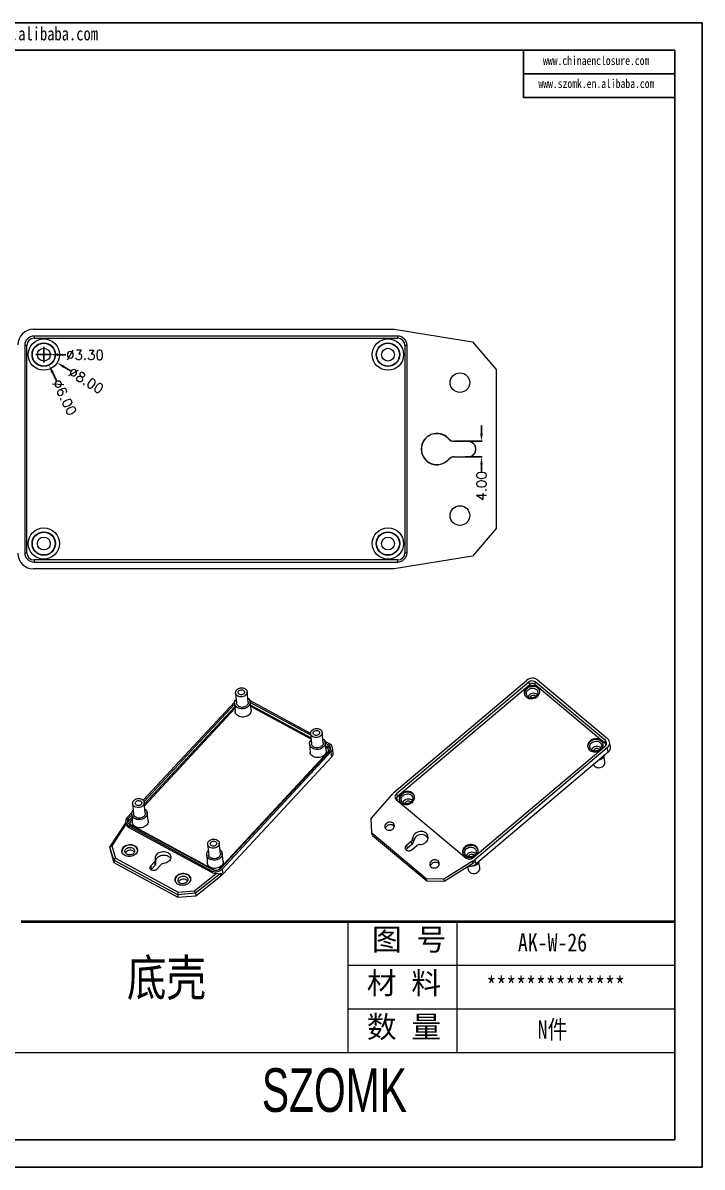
# Model space of a CAD drawing. Header units: inches. Extents: x 1612 to 2507, y 573 to 866.
# Drawn here: x 2333.7 to 2507.4, y 573 to 865.5 of the extents above; entities that cross this region are included whole.
import ezdxf

# ---------------------------------------------------------------- set-up
doc = ezdxf.new("R2010")
doc.units = ezdxf.units.IN
doc.layers.add('文字', color=81, linetype='Continuous')
doc.layers.add('粗实线', color=7, linetype='Continuous', lineweight=30)
doc.layers.add('细实线', color=3, linetype='Continuous', lineweight=9)
doc.styles.get("Standard").update_dxf_attribs({"font": 'txt', "bigfont": 'gbcbig.shx'})
doc.styles.add('宋体', font='', dxfattribs={"width": 0.8, "height": 3.5})
doc.styles.add('长仿宋', font='', dxfattribs={"width": 0.7, "height": 4})
doc.styles.get('宋体').set_extended_font_data('SimSun')
doc.styles.get('长仿宋').set_extended_font_data('SimSun')
doc.dimstyles.new('2.5', dxfattribs={"dimtxt": 2.5, "dimasz": 2, "dimexe": 0.18, "dimexo": 0.0625, "dimgap": 0.09, "dimtad": 0, "dimzin": 0, "dimdsep": 46, "dimtxsty": 'Standard', "dimcen": 2, "dimclrd": 3, "dimclre": 3, "dimadec": 0, "dimazin": 0, "dimtfac": 1, "dimtofl": 0, "dimtmove": 0, "dimatfit": 3, "dimfxl": 0, "dimtolj": 1, "dimtzin": 0, "dimarcsym": 0})

# ---------------------------------------------------------------- blocks, each defined once
blk = doc.blocks.new('*D167')
at = {"color": 3, "lineweight": -2, "transparency": 16777216}
for p, q in [((2339.06, 778.69), (2339.06, 782.69)), ((2337.06, 780.69), (2341.06, 780.69)), ((2345.9, 776.54), (2344.19, 777.58))]:
    blk.add_line(p, q, dxfattribs=at)
at = {"color": 3, "transparency": 16777216}
blk.add_solid([(2344.36, 777.86), (2344.01, 777.29), (2342.48, 778.62)], dxfattribs=at)
at = {"layer": 'Defpoints', "color": 0, "transparency": 16777216}
for p in [(2335.64, 782.77), (2342.48, 778.62)]:
    blk.add_point(p, dxfattribs=at)
at = {"color": 0, "transparency": 16777216, "insert": (2349.89, 774.11), "char_height": 2.5, "attachment_point": 5, "rotation": 328.7103}
blk.add_mtext('\\A1;∅8.00', dxfattribs=at)
blk = doc.blocks.new('*D168')
at = {"color": 3, "lineweight": -2, "transparency": 16777216}
for p, q in [((2339.06, 778.69), (2339.06, 782.69)), ((2337.06, 780.69), (2341.06, 780.69)), ((2344.71, 780.66), (2342.71, 780.67))]:
    blk.add_line(p, q, dxfattribs=at)
at = {"color": 3, "transparency": 16777216}
blk.add_solid([(2342.71, 781.01), (2342.71, 780.34), (2340.71, 780.69)], dxfattribs=at)
at = {"layer": 'Defpoints', "color": 0, "transparency": 16777216}
for p in [(2337.41, 780.7), (2340.71, 780.69)]:
    blk.add_point(p, dxfattribs=at)
at = {"color": 0, "transparency": 16777216, "insert": (2349.59, 780.63), "char_height": 2.5, "attachment_point": 5, "rotation": 359.6756}
blk.add_mtext('\\A1;∅3.30', dxfattribs=at)
blk = doc.blocks.new('*D169')
at = {"color": 3, "lineweight": -2, "transparency": 16777216}
for p, q in [((2339.06, 778.69), (2339.06, 782.69)), ((2337.06, 780.69), (2341.06, 780.69)), ((2342.34, 773.97), (2341.25, 776.2))]:
    blk.add_line(p, q, dxfattribs=at)
at = {"color": 3, "transparency": 16777216}
blk.add_solid([(2341.55, 776.35), (2340.95, 776.05), (2340.38, 778)], dxfattribs=at)
at = {"layer": 'Defpoints', "color": 0, "transparency": 16777216}
for p in [(2337.75, 783.39), (2340.38, 778)]:
    blk.add_point(p, dxfattribs=at)
at = {"color": 0, "transparency": 16777216, "insert": (2344.39, 769.77), "char_height": 2.5, "attachment_point": 5, "rotation": 295.993}
blk.add_mtext('\\A1;∅6.00', dxfattribs=at)
blk = doc.blocks.new('*D172')
at = {"color": 3, "lineweight": -2, "transparency": 16777216}
for p, q in [((2450.98, 760.54), (2450.98, 762.54)), ((2446.94, 758.54), (2451.16, 758.54)), ((2446.83, 754.54), (2451.16, 754.54)), ((2450.98, 752.54), (2450.98, 750.54))]:
    blk.add_line(p, q, dxfattribs=at)
at = {"color": 3, "transparency": 16777216}
for points in [[(2450.65, 760.54), (2451.32, 760.54), (2450.98, 758.54)], [(2450.65, 752.54), (2451.32, 752.54), (2450.98, 754.54)]]:
    blk.add_solid(points, dxfattribs=at)
at = {"layer": 'Defpoints', "color": 0, "transparency": 16777216}
for p in [(2446.87, 758.54), (2446.76, 754.54), (2450.98, 754.54)]:
    blk.add_point(p, dxfattribs=at)
at = {"color": 0, "transparency": 16777216, "insert": (2450.98, 747.12), "char_height": 2.5, "attachment_point": 5, "rotation": 90}
blk.add_mtext('\\A1;4.00', dxfattribs=at)

msp = doc.modelspace()

# ---------------------------------------------------------------- linework, layer by layer
for p, q in [((2093.631, 865.516), (2507.394, 865.516)), ((2507.394, 865.516), (2507.394, 572.957)), ((2104.337, 858.551), (2500.428, 858.551)), ((2461.73, 858.551), (2461.73, 846.457)), ((2500.428, 858.551), (2500.428, 579.922)), ((2461.73, 852.504), (2500.428, 852.504)), ((2461.73, 846.457), (2500.428, 846.457)), ((2104.337, 579.922), (2500.428, 579.922)), ((2093.631, 572.957), (2507.394, 572.957))]:
    msp.add_line(p, q)
at = {"color": 7, "linetype": 'Continuous', "lineweight": 15}
for p, q in [((2336.41, 787.194), (2428.633, 787.194)), ((2428.633, 787.194), (2448.68, 783.952)), ((2429.56, 785.431), (2336.56, 785.431)), ((2336.56, 785.431), (2336.56, 784.885)), ((2336.56, 784.885), (2429.56, 784.885)), ((2429.56, 784.885), (2429.56, 785.431)), ((2334.174, 783.044), (2334.174, 730.044)), ((2334.72, 783.044), (2334.174, 783.044)), ((2334.72, 730.044), (2334.72, 783.044)), ((2431.401, 783.044), (2431.401, 730.044)), ((2431.947, 783.044), (2431.401, 783.044)), ((2431.947, 730.044), (2431.947, 783.044)), ((2448.68, 783.952), (2454.714, 776.865)), ((2454.714, 776.865), (2454.714, 736.224)), ((2442.542, 759.211), (2442.504, 759.177)), ((2447.562, 758.544), (2444.032, 758.544)), ((2444.032, 758.544), (2444.032, 758.494)), ((2447.562, 758.494), (2444.032, 758.494)), ((2447.562, 758.494), (2447.562, 758.544)), ((2449.512, 756.544), (2449.563, 756.544)), ((2442.504, 753.911), (2442.542, 753.878)), ((2444.032, 754.595), (2444.032, 754.544)), ((2444.032, 754.595), (2447.562, 754.595)), ((2444.032, 754.544), (2447.562, 754.544)), ((2447.562, 754.544), (2447.562, 754.595)), ((2454.714, 736.224), (2448.68, 729.137)), ((2334.174, 730.044), (2334.72, 730.044)), ((2448.68, 729.137), (2428.633, 725.894)), ((2431.401, 730.044), (2431.947, 730.044)), ((2428.633, 725.894), (2336.41, 725.894)), ((2336.56, 728.204), (2336.56, 727.658)), ((2429.56, 728.204), (2336.56, 728.204)), ((2336.56, 727.658), (2429.56, 727.658)), ((2429.56, 727.658), (2429.56, 728.204)), ((2428.688, 668.822), (2462.504, 697.418)), ((2463.05, 696.961), (2429.234, 668.365)), ((2429.506, 667.799), (2463.322, 696.395)), ((2463.322, 696.395), (2463.05, 696.961)), ((2464.724, 697.019), (2464.614, 696.44)), ((2464.614, 696.44), (2482.536, 681.437)), ((2482.647, 682.016), (2464.724, 697.019)), ((2465.311, 697.516), (2483.233, 682.512)), ((2388.081, 694.213), (2388.343, 691.53)), ((2391.329, 691.822), (2391.066, 694.505)), ((2464.803, 693.395), (2464.9, 693.295)), ((2387.895, 691.962), (2364.486, 666.761)), ((2387.855, 691.342), (2364.704, 666.42)), ((2387.902, 690.673), (2364.798, 665.8)), ((2387.843, 691.514), (2387.987, 689.458)), ((2407.262, 683.825), (2391.733, 692.233)), ((2392.08, 689.858), (2391.823, 691.903)), ((2407.306, 683.37), (2391.843, 691.742)), ((2407.37, 682.721), (2391.926, 691.082)), ((2407.407, 682.343), (2391.974, 690.698)), ((2387.935, 690.2), (2364.843, 665.34)), ((2407.262, 683.828), (2407.524, 681.145)), ((2410.51, 681.437), (2410.247, 684.12)), ((2412.095, 681.209), (2410.914, 681.848)), ((2482.536, 681.437), (2482.647, 682.016)), ((2383.918, 649.165), (2411.719, 679.094)), ((2384.164, 649.214), (2411.742, 678.903)), ((2384.362, 649.392), (2412.104, 679.256)), ((2384.689, 649.167), (2412.49, 679.095)), ((2407.024, 681.129), (2407.168, 679.073)), ((2411.261, 679.473), (2411.004, 681.519)), ((2411.788, 680.943), (2411.024, 681.357)), ((2411.839, 680.301), (2411.107, 680.697)), ((2411.529, 680.111), (2411.155, 680.313)), ((2411.719, 679.094), (2411.742, 678.903)), ((2411.839, 680.301), (2411.788, 680.943)), ((2411.926, 679.422), (2411.903, 679.611)), ((2412.49, 679.095), (2412.649, 677.754)), ((2413.037, 678.847), (2412.871, 680.168)), ((2448.77, 652.011), (2482.586, 680.607)), ((2483.132, 680.15), (2449.316, 651.554)), ((2483.353, 679.018), (2449.537, 650.422)), ((2481.035, 679.808), (2481.132, 679.707)), ((2483.353, 679.018), (2483.132, 680.15)), ((2483.953, 680.499), (2483.743, 681.658)), ((2384.848, 647.825), (2412.649, 677.754)), ((2482.535, 676.65), (2482.265, 677.912)), ((2422.781, 662.067), (2428.155, 668.212)), ((2429.234, 668.365), (2429.506, 667.799)), ((2361.774, 665.893), (2362.037, 663.21)), ((2365.022, 663.502), (2364.76, 666.185)), ((2429.173, 666.956), (2447.095, 651.952)), ((2432.805, 666.337), (2432.902, 666.236)), ((2359.984, 661.324), (2360.023, 660.761)), ((2361.589, 663.643), (2360.372, 662.332)), ((2361.548, 663.023), (2360.758, 662.172)), ((2360.758, 662.172), (2360.834, 661.533)), ((2361.595, 662.353), (2360.834, 661.533)), ((2361.628, 661.88), (2361.229, 661.45)), ((2361.536, 663.194), (2361.681, 661.138)), ((2365.773, 661.538), (2365.516, 663.584)), ((2422.979, 658.302), (2422.781, 662.067)), ((2355.951, 654.804), (2360.008, 660.983)), ((2360.075, 660.607), (2356.448, 655.082)), ((2360.767, 660.219), (2381.946, 648.752)), ((2360.767, 660.219), (2360.8, 659.801)), ((2360.8, 659.801), (2381.979, 648.335)), ((2361.042, 660.964), (2361.056, 660.775)), ((2361.073, 660.484), (2382.173, 649.061)), ((2361.419, 660.433), (2382.598, 648.966)), ((2436.841, 646.698), (2422.979, 658.302)), ((2423.108, 657.782), (2422.979, 658.302)), ((2380.955, 655.508), (2381.218, 652.825)), ((2384.203, 653.117), (2383.941, 655.8)), ((2423.108, 657.782), (2436.962, 646.185)), ((2433.063, 656.304), (2431.78, 655.219)), ((2433.25, 655.494), (2431.967, 654.408)), ((2433.25, 655.494), (2433.063, 656.304)), ((2433.575, 656.157), (2433.38, 656.951)), ((2356.448, 655.082), (2355.951, 654.804)), ((2356.951, 651.425), (2355.951, 654.804)), ((2355.951, 654.804), (2355.992, 654.2)), ((2355.992, 654.2), (2356.995, 650.812)), ((2356.448, 655.082), (2357.366, 651.977)), ((2380.717, 652.809), (2380.862, 650.753)), ((2384.954, 651.154), (2384.697, 653.199)), ((2431.78, 655.219), (2431.967, 654.408)), ((2433.132, 654.086), (2434.416, 655.172)), ((2449.037, 652.749), (2449.134, 652.648)), ((2356.951, 651.425), (2357.366, 651.977)), ((2373.322, 642.561), (2356.951, 651.425)), ((2356.951, 651.425), (2356.995, 650.812)), ((2356.995, 650.812), (2373.376, 641.943)), ((2357.366, 651.977), (2373.443, 643.273)), ((2366.41, 649.967), (2367.465, 651.103)), ((2366.41, 649.967), (2366.479, 649.063)), ((2366.479, 649.063), (2367.534, 650.199)), ((2367.534, 650.199), (2367.465, 651.103)), ((2367.732, 650.713), (2367.668, 651.63)), ((2369.023, 650.26), (2367.968, 649.124)), ((2448.594, 651.103), (2441.317, 646.55)), ((2441.426, 646.038), (2448.698, 650.588)), ((2447.426, 649.792), (2447.603, 648.964)), ((2448.594, 651.103), (2448.698, 650.588)), ((2448.909, 651.282), (2449.011, 650.777)), ((2449.316, 651.554), (2449.537, 650.422)), ((2450.536, 649.591), (2450.267, 650.853)), ((2377.585, 643.638), (2383.215, 648.079)), ((2384.15, 647.945), (2377.83, 642.959)), ((2377.896, 642.341), (2384.221, 647.33)), ((2381.946, 648.752), (2381.979, 648.335)), ((2384.15, 647.945), (2384.221, 647.33)), ((2384.429, 648.134), (2384.498, 647.53)), ((2384.689, 649.167), (2384.848, 647.825)), ((2441.317, 646.55), (2436.841, 646.698)), ((2436.962, 646.185), (2436.841, 646.698)), ((2373.443, 643.273), (2377.585, 643.638)), ((2377.83, 642.959), (2377.585, 643.638)), ((2436.962, 646.185), (2441.426, 646.038)), ((2441.426, 646.038), (2441.317, 646.55)), ((2373.322, 642.561), (2373.443, 643.273)), ((2377.83, 642.959), (2373.322, 642.561)), ((2373.322, 642.561), (2373.376, 641.943)), ((2373.376, 641.943), (2377.896, 642.341)), ((2377.83, 642.959), (2377.896, 642.341))]:
    msp.add_line(p, q, dxfattribs=at)
at = {"color": 8, "linetype": 'Continuous', "lineweight": 15}
for p, q in [((2361.419, 660.433), (2361.43, 660.291)), ((2382.598, 648.966), (2382.603, 648.901)), ((2383.918, 649.165), (2383.93, 649.068))]:
    msp.add_line(p, q, dxfattribs=at)
at = {"color": 7, "linetype": 'Continuous', "lineweight": 15, "flags": 128}
for points in [[(2390.47, 695.324), (2390.687, 695.179), (2390.861, 695.002), (2390.985, 694.801), (2391.055, 694.583), (2391.068, 694.356), (2391.024, 694.129), (2390.924, 693.911), (2390.772, 693.71), (2390.574, 693.534), (2390.338, 693.39), (2390.072, 693.283), (2389.787, 693.217), (2389.494, 693.196), (2389.204, 693.219), (2388.928, 693.285), (2388.677, 693.393), (2388.46, 693.539), (2388.286, 693.715), (2388.162, 693.917), (2388.092, 694.135), (2388.078, 694.362), (2388.123, 694.589), (2388.223, 694.807), (2388.375, 695.008), (2388.573, 695.184), (2388.809, 695.328), (2389.075, 695.435), (2389.36, 695.5), (2389.653, 695.522), (2389.943, 695.499), (2390.219, 695.432), (2390.47, 695.324)], [(2390.067, 694.89), (2390.226, 694.774), (2390.337, 694.627), (2390.392, 694.46), (2390.386, 694.286), (2390.319, 694.117), (2390.198, 693.966), (2390.03, 693.845), (2389.828, 693.761), (2389.607, 693.722), (2389.384, 693.73), (2389.175, 693.784), (2388.995, 693.881), (2388.858, 694.014), (2388.775, 694.172), (2388.75, 694.344), (2388.787, 694.517), (2388.882, 694.679), (2389.028, 694.816), (2389.215, 694.92), (2389.428, 694.982), (2389.652, 694.998), (2389.871, 694.966), (2390.067, 694.89)], [(2465.335, 695.627), (2465.086, 695.801), (2464.802, 695.934), (2464.491, 696.024), (2464.163, 696.066), (2463.826, 696.06), (2463.492, 696.007), (2463.168, 695.907), (2462.865, 695.764), (2462.591, 695.581), (2462.354, 695.364), (2462.162, 695.12), (2462.018, 694.855), (2461.929, 694.577), (2461.895, 694.293), (2461.918, 694.013), (2461.998, 693.743), (2462.133, 693.493), (2462.317, 693.268), (2462.546, 693.076), (2462.814, 692.922), (2463.113, 692.81), (2463.433, 692.744), (2463.767, 692.726), (2464.104, 692.756), (2464.434, 692.833), (2464.748, 692.955), (2465.038, 693.118), (2465.294, 693.318), (2465.51, 693.55), (2465.678, 693.805), (2465.795, 694.078), (2465.857, 694.36), (2465.862, 694.643), (2465.81, 694.919), (2465.703, 695.18), (2465.543, 695.418), (2465.335, 695.627)], [(2465.382, 695.408), (2465.133, 695.582), (2464.849, 695.715), (2464.538, 695.804), (2464.21, 695.846), (2463.873, 695.841), (2463.539, 695.787), (2463.215, 695.687), (2462.912, 695.544), (2462.638, 695.361), (2462.401, 695.145), (2462.209, 694.901), (2462.065, 694.635), (2461.975, 694.357), (2461.942, 694.074), (2461.953, 693.871)], [(2462.837, 693.256), (2462.66, 693.439), (2462.532, 693.651), (2462.457, 693.883), (2462.439, 694.126), (2462.478, 694.372), (2462.573, 694.61), (2462.72, 694.831), (2462.913, 695.027), (2463.146, 695.191), (2463.408, 695.316), (2463.69, 695.397), (2463.982, 695.431), (2464.271, 695.417), (2464.547, 695.355), (2464.8, 695.248), (2465.019, 695.1), (2465.196, 694.917), (2465.324, 694.705), (2465.398, 694.473), (2465.416, 694.23), (2465.377, 693.984), (2465.282, 693.746), (2465.136, 693.525), (2464.942, 693.329), (2464.71, 693.165), (2464.448, 693.04), (2464.165, 692.959), (2463.874, 692.925), (2463.584, 692.939), (2463.308, 693.001), (2463.056, 693.108), (2462.837, 693.256)], [(2391.229, 692.84), (2391.447, 692.653), (2391.623, 692.436), (2391.748, 692.196), (2391.817, 691.942), (2391.83, 691.68), (2391.785, 691.418), (2391.684, 691.163), (2391.53, 690.923), (2391.327, 690.704), (2391.082, 690.514), (2390.8, 690.357), (2390.491, 690.238), (2390.163, 690.16), (2389.825, 690.126), (2389.488, 690.137), (2389.161, 690.192), (2388.853, 690.289), (2388.573, 690.427), (2388.33, 690.6), (2388.13, 690.804), (2387.98, 691.034), (2387.882, 691.281), (2387.841, 691.541), (2387.857, 691.804), (2387.931, 692.063), (2388.058, 692.311), (2388.238, 692.541), (2388.238, 692.541)], [(2391.329, 691.822), (2391.331, 691.673), (2391.287, 691.446), (2391.187, 691.228), (2391.035, 691.027), (2390.837, 690.851), (2390.6, 690.707), (2390.335, 690.6), (2390.05, 690.534), (2389.756, 690.513), (2389.466, 690.536), (2389.19, 690.602), (2388.939, 690.71), (2388.723, 690.856), (2388.549, 691.032), (2388.424, 691.234), (2388.354, 691.452), (2388.343, 691.53)], [(2392.08, 689.858), (2392.087, 689.628), (2392.041, 689.359), (2391.937, 689.097), (2391.779, 688.85), (2391.57, 688.625), (2391.318, 688.43), (2391.028, 688.268), (2390.71, 688.146), (2390.373, 688.066), (2390.025, 688.031), (2389.679, 688.042), (2389.342, 688.098), (2389.026, 688.198), (2388.738, 688.339), (2388.488, 688.518), (2388.283, 688.728), (2388.128, 688.964), (2388.028, 689.219), (2387.987, 689.458)], [(2409.651, 684.939), (2409.868, 684.794), (2410.042, 684.618), (2410.166, 684.416), (2410.236, 684.198), (2410.249, 683.971), (2410.205, 683.744), (2410.105, 683.526), (2409.953, 683.325), (2409.755, 683.149), (2409.519, 683.005), (2409.253, 682.898), (2408.968, 682.832), (2408.675, 682.811), (2408.385, 682.834), (2408.109, 682.9), (2407.858, 683.009), (2407.641, 683.154), (2407.467, 683.33), (2407.343, 683.532), (2407.273, 683.75), (2407.259, 683.977), (2407.304, 684.204), (2407.404, 684.422), (2407.556, 684.623), (2407.754, 684.799), (2407.99, 684.943), (2408.256, 685.05), (2408.541, 685.116), (2408.834, 685.137), (2409.124, 685.114), (2409.4, 685.048), (2409.651, 684.939)], [(2409.248, 684.505), (2409.407, 684.389), (2409.518, 684.242), (2409.573, 684.076), (2409.567, 683.901), (2409.5, 683.733), (2409.379, 683.582), (2409.211, 683.46), (2409.009, 683.376), (2408.788, 683.337), (2408.565, 683.345), (2408.356, 683.399), (2408.176, 683.497), (2408.039, 683.629), (2407.956, 683.787), (2407.931, 683.959), (2407.968, 684.133), (2408.063, 684.294), (2408.209, 684.432), (2408.396, 684.535), (2408.609, 684.597), (2408.833, 684.613), (2409.052, 684.582), (2409.248, 684.505)], [(2410.41, 682.455), (2410.628, 682.269), (2410.804, 682.051), (2410.929, 681.811), (2410.998, 681.557), (2411.011, 681.295), (2410.966, 681.033), (2410.865, 680.778), (2410.711, 680.538), (2410.508, 680.32), (2410.262, 680.129), (2409.981, 679.972), (2409.672, 679.853), (2409.344, 679.776), (2409.006, 679.742), (2408.669, 679.752), (2408.342, 679.807), (2408.034, 679.904), (2407.754, 680.042), (2407.511, 680.215), (2407.311, 680.419), (2407.161, 680.649), (2407.063, 680.897), (2407.022, 681.156), (2407.038, 681.419), (2407.111, 681.678), (2407.239, 681.926), (2407.419, 682.156), (2407.419, 682.156)], [(2481.567, 682.04), (2481.317, 682.213), (2481.033, 682.347), (2480.723, 682.436), (2480.394, 682.478), (2480.058, 682.472), (2479.723, 682.419), (2479.4, 682.319), (2479.097, 682.176), (2478.823, 681.993), (2478.586, 681.777), (2478.393, 681.532), (2478.25, 681.267), (2478.16, 680.989), (2478.127, 680.705), (2478.15, 680.425), (2478.23, 680.155), (2478.364, 679.905), (2478.549, 679.68), (2478.778, 679.488), (2479.046, 679.334), (2479.344, 679.223), (2479.665, 679.157), (2479.998, 679.138), (2480.335, 679.168), (2480.666, 679.245), (2480.98, 679.367), (2481.269, 679.53), (2481.526, 679.731), (2481.741, 679.962), (2481.91, 680.218), (2482.027, 680.49), (2482.089, 680.772), (2482.094, 681.055), (2482.042, 681.331), (2481.934, 681.592), (2481.775, 681.831), (2481.567, 682.04)], [(2481.614, 681.82), (2481.364, 681.994), (2481.08, 682.127), (2480.769, 682.216), (2480.441, 682.259), (2480.105, 682.253), (2479.77, 682.199), (2479.447, 682.099), (2479.144, 681.956), (2478.87, 681.774), (2478.633, 681.557), (2478.44, 681.313), (2478.297, 681.048), (2478.207, 680.769), (2478.173, 680.486), (2478.185, 680.283)], [(2479.069, 679.668), (2478.892, 679.851), (2478.763, 680.063), (2478.689, 680.295), (2478.671, 680.538), (2478.71, 680.784), (2478.805, 681.022), (2478.952, 681.243), (2479.145, 681.439), (2479.377, 681.603), (2479.64, 681.728), (2479.922, 681.809), (2480.213, 681.843), (2480.503, 681.829), (2480.779, 681.767), (2481.031, 681.661), (2481.25, 681.513), (2481.427, 681.329), (2481.555, 681.118), (2481.63, 680.885), (2481.648, 680.642), (2481.609, 680.397), (2481.514, 680.159), (2481.367, 679.937), (2481.174, 679.741), (2480.942, 679.577), (2480.679, 679.453), (2480.397, 679.372), (2480.105, 679.337), (2479.816, 679.351), (2479.54, 679.413), (2479.287, 679.52), (2479.069, 679.668)], [(2411.261, 679.473), (2411.268, 679.243), (2411.222, 678.974), (2411.118, 678.712), (2410.96, 678.465), (2410.751, 678.24), (2410.499, 678.045), (2410.209, 677.883), (2409.891, 677.761), (2409.554, 677.681), (2409.206, 677.646), (2408.86, 677.657), (2408.523, 677.713), (2408.207, 677.813), (2407.919, 677.955), (2407.669, 678.133), (2407.464, 678.343), (2407.309, 678.579), (2407.209, 678.834), (2407.168, 679.073)], [(2410.51, 681.437), (2410.512, 681.288), (2410.468, 681.061), (2410.368, 680.843), (2410.216, 680.642), (2410.018, 680.466), (2409.781, 680.322), (2409.515, 680.215), (2409.231, 680.149), (2408.937, 680.128), (2408.647, 680.151), (2408.371, 680.218), (2408.12, 680.326), (2407.904, 680.471), (2407.73, 680.648), (2407.605, 680.849), (2407.535, 681.067), (2407.524, 681.145)], [(2479.642, 675.88), (2479.672, 675.809), (2479.8, 675.597), (2479.977, 675.414), (2480.196, 675.266), (2480.448, 675.159), (2480.724, 675.098), (2481.014, 675.084), (2481.305, 675.118), (2481.587, 675.199), (2481.85, 675.323), (2482.082, 675.487), (2482.275, 675.683), (2482.422, 675.905), (2482.517, 676.143), (2482.556, 676.388), (2482.538, 676.632), (2482.535, 676.65)], [(2364.164, 667.005), (2364.381, 666.859), (2364.554, 666.683), (2364.679, 666.481), (2364.749, 666.263), (2364.762, 666.036), (2364.718, 665.809), (2364.618, 665.591), (2364.466, 665.39), (2364.268, 665.214), (2364.031, 665.07), (2363.766, 664.963), (2363.481, 664.897), (2363.187, 664.876), (2362.897, 664.899), (2362.621, 664.966), (2362.37, 665.074), (2362.154, 665.219), (2361.98, 665.395), (2361.855, 665.597), (2361.785, 665.815), (2361.772, 666.042), (2361.816, 666.269), (2361.916, 666.487), (2362.068, 666.688), (2362.266, 666.864), (2362.503, 667.008), (2362.769, 667.115), (2363.054, 667.181), (2363.347, 667.202), (2363.637, 667.179), (2363.913, 667.113), (2364.164, 667.005)], [(2433.337, 668.569), (2433.088, 668.742), (2432.804, 668.876), (2432.493, 668.965), (2432.165, 669.007), (2431.828, 669.001), (2431.494, 668.948), (2431.17, 668.848), (2430.867, 668.705), (2430.593, 668.522), (2430.356, 668.306), (2430.164, 668.061), (2430.02, 667.796), (2429.93, 667.518), (2429.897, 667.234), (2429.92, 666.954), (2430, 666.684), (2430.134, 666.434), (2430.319, 666.209), (2430.548, 666.017), (2430.816, 665.863), (2431.115, 665.752), (2431.435, 665.686), (2431.769, 665.667), (2432.105, 665.697), (2432.436, 665.774), (2432.75, 665.896), (2433.04, 666.059), (2433.296, 666.26), (2433.512, 666.491), (2433.68, 666.747), (2433.797, 667.019), (2433.859, 667.301), (2433.864, 667.584), (2433.812, 667.86), (2433.705, 668.121), (2433.545, 668.36), (2433.337, 668.569)], [(2433.384, 668.349), (2433.135, 668.523), (2432.85, 668.656), (2432.54, 668.745), (2432.212, 668.787), (2431.875, 668.782), (2431.54, 668.728), (2431.217, 668.628), (2430.914, 668.485), (2430.64, 668.303), (2430.403, 668.086), (2430.21, 667.842), (2430.067, 667.577), (2429.977, 667.298), (2429.944, 667.015), (2429.955, 666.812)], [(2430.839, 666.197), (2430.662, 666.38), (2430.534, 666.592), (2430.459, 666.824), (2430.441, 667.067), (2430.48, 667.313), (2430.575, 667.551), (2430.722, 667.772), (2430.915, 667.968), (2431.148, 668.132), (2431.41, 668.257), (2431.692, 668.338), (2431.984, 668.372), (2432.273, 668.358), (2432.549, 668.296), (2432.802, 668.19), (2433.021, 668.042), (2433.198, 667.858), (2433.326, 667.646), (2433.4, 667.414), (2433.418, 667.171), (2433.379, 666.926), (2433.284, 666.688), (2433.138, 666.466), (2432.944, 666.27), (2432.712, 666.106), (2432.45, 665.982), (2432.167, 665.901), (2431.876, 665.866), (2431.586, 665.88), (2431.31, 665.942), (2431.058, 666.049), (2430.839, 666.197)], [(2364.923, 664.52), (2365.141, 664.334), (2365.317, 664.116), (2365.441, 663.876), (2365.511, 663.622), (2365.523, 663.36), (2365.479, 663.098), (2365.378, 662.843), (2365.224, 662.603), (2365.021, 662.385), (2364.775, 662.194), (2364.494, 662.037), (2364.184, 661.918), (2363.856, 661.841), (2363.519, 661.807), (2363.181, 661.817), (2362.854, 661.872), (2362.547, 661.969), (2362.267, 662.107), (2362.024, 662.28), (2361.824, 662.484), (2361.673, 662.714), (2361.576, 662.962), (2361.535, 663.221), (2361.551, 663.484), (2361.624, 663.743), (2361.752, 663.992), (2361.931, 664.222), (2361.931, 664.222)], [(2363.76, 666.57), (2363.92, 666.454), (2364.031, 666.307), (2364.086, 666.141), (2364.079, 665.966), (2364.013, 665.798), (2363.891, 665.647), (2363.723, 665.525), (2363.521, 665.441), (2363.301, 665.402), (2363.077, 665.41), (2362.868, 665.464), (2362.689, 665.562), (2362.552, 665.694), (2362.468, 665.852), (2362.444, 666.024), (2362.481, 666.198), (2362.576, 666.359), (2362.722, 666.497), (2362.909, 666.6), (2363.122, 666.662), (2363.346, 666.678), (2363.564, 666.647), (2363.76, 666.57)], [(2365.773, 661.538), (2365.781, 661.308), (2365.735, 661.039), (2365.631, 660.777), (2365.472, 660.53), (2365.264, 660.305), (2365.011, 660.11), (2364.722, 659.948), (2364.404, 659.826), (2364.066, 659.746), (2363.719, 659.711), (2363.372, 659.722), (2363.036, 659.778), (2362.719, 659.878), (2362.432, 660.02), (2362.182, 660.198), (2361.976, 660.408), (2361.821, 660.644), (2361.721, 660.899), (2361.681, 661.138)], [(2365.022, 663.502), (2365.025, 663.353), (2364.98, 663.126), (2364.88, 662.908), (2364.728, 662.707), (2364.53, 662.531), (2364.294, 662.387), (2364.028, 662.28), (2363.743, 662.215), (2363.45, 662.193), (2363.16, 662.216), (2362.884, 662.283), (2362.633, 662.391), (2362.416, 662.536), (2362.242, 662.713), (2362.118, 662.914), (2362.048, 663.132), (2362.037, 663.21)], [(2426.563, 659.342), (2426.766, 659.208), (2427.002, 659.116), (2427.259, 659.071), (2427.527, 659.074), (2427.793, 659.126), (2428.043, 659.224), (2428.266, 659.363), (2428.453, 659.537), (2428.593, 659.738), (2428.681, 659.957), (2428.713, 660.183), (2428.686, 660.405), (2428.603, 660.614), (2428.467, 660.799), (2428.284, 660.952), (2428.063, 661.066), (2427.815, 661.135), (2427.55, 661.156), (2427.282, 661.128), (2427.023, 661.053), (2426.784, 660.934), (2426.578, 660.776), (2426.414, 660.587), (2426.299, 660.376), (2426.239, 660.153), (2426.236, 659.927), (2426.292, 659.711), (2426.402, 659.513), (2426.563, 659.342)], [(2435.183, 655.441), (2435.525, 655.462), (2435.862, 655.531), (2436.184, 655.648), (2436.482, 655.808), (2436.747, 656.006), (2436.972, 656.237), (2437.148, 656.494), (2437.272, 656.769), (2437.339, 657.055), (2437.348, 657.342), (2437.298, 657.623), (2437.191, 657.888), (2437.03, 658.131), (2436.82, 658.343), (2436.567, 658.519), (2436.278, 658.653), (2435.962, 658.742), (2435.628, 658.782), (2435.287, 658.773), (2434.948, 658.715), (2434.621, 658.61), (2434.316, 658.46), (2434.043, 658.27), (2433.808, 658.046), (2433.62, 657.794), (2433.483, 657.523), (2433.403, 657.239), (2433.38, 656.951)], [(2362.22, 655.187), (2362.473, 655.023), (2362.684, 654.826), (2362.847, 654.602), (2362.959, 654.358), (2363.014, 654.101), (2363.012, 653.838), (2362.953, 653.577), (2362.838, 653.325), (2362.672, 653.09), (2362.458, 652.878), (2362.202, 652.696), (2361.913, 652.548), (2361.598, 652.439), (2361.267, 652.372), (2360.928, 652.349), (2360.593, 652.371), (2360.27, 652.436), (2359.968, 652.544), (2359.697, 652.691), (2359.464, 652.873), (2359.276, 653.084), (2359.138, 653.318), (2359.055, 653.57), (2359.028, 653.831), (2359.058, 654.093), (2359.146, 654.351), (2359.287, 654.595), (2359.478, 654.819), (2359.713, 655.017), (2359.987, 655.183), (2360.29, 655.312), (2360.614, 655.4), (2360.95, 655.445), (2361.288, 655.446), (2361.619, 655.402), (2361.932, 655.315), (2362.22, 655.187)], [(2383.345, 656.62), (2383.562, 656.474), (2383.735, 656.298), (2383.86, 656.096), (2383.93, 655.878), (2383.943, 655.651), (2383.899, 655.424), (2383.799, 655.206), (2383.647, 655.005), (2383.449, 654.829), (2383.212, 654.685), (2382.947, 654.578), (2382.662, 654.513), (2382.368, 654.491), (2382.078, 654.514), (2381.802, 654.581), (2381.551, 654.689), (2381.335, 654.834), (2381.161, 655.011), (2381.036, 655.212), (2380.966, 655.43), (2380.953, 655.657), (2380.997, 655.884), (2381.097, 656.102), (2381.249, 656.303), (2381.447, 656.479), (2381.684, 656.623), (2381.95, 656.73), (2382.235, 656.796), (2382.528, 656.818), (2382.818, 656.795), (2383.094, 656.728), (2383.345, 656.62)], [(2382.941, 656.185), (2383.101, 656.069), (2383.212, 655.922), (2383.267, 655.756), (2383.26, 655.582), (2383.194, 655.413), (2383.072, 655.262), (2382.904, 655.14), (2382.702, 655.056), (2382.482, 655.017), (2382.258, 655.025), (2382.049, 655.08), (2381.87, 655.177), (2381.733, 655.309), (2381.649, 655.468), (2381.625, 655.64), (2381.662, 655.813), (2381.757, 655.974), (2381.903, 656.112), (2382.09, 656.215), (2382.303, 656.278), (2382.527, 656.293), (2382.745, 656.262), (2382.941, 656.185)], [(2449.569, 654.981), (2449.319, 655.155), (2449.035, 655.288), (2448.725, 655.377), (2448.396, 655.419), (2448.06, 655.414), (2447.725, 655.36), (2447.402, 655.26), (2447.099, 655.117), (2446.825, 654.934), (2446.588, 654.718), (2446.395, 654.474), (2446.252, 654.208), (2446.162, 653.93), (2446.128, 653.647), (2446.152, 653.366), (2446.232, 653.097), (2446.366, 652.846), (2446.551, 652.622), (2446.78, 652.429), (2447.048, 652.275), (2447.346, 652.164), (2447.667, 652.098), (2448, 652.08), (2448.337, 652.109), (2448.667, 652.186), (2448.982, 652.308), (2449.271, 652.472), (2449.528, 652.672), (2449.743, 652.903), (2449.912, 653.159), (2450.029, 653.432), (2450.091, 653.714), (2450.096, 653.997), (2450.044, 654.273), (2449.936, 654.533), (2449.777, 654.772), (2449.569, 654.981)], [(2362.235, 655.03), (2361.948, 655.157), (2361.634, 655.244), (2361.304, 655.288), (2360.966, 655.288), (2360.63, 655.242), (2360.305, 655.154), (2360.002, 655.025), (2359.729, 654.86), (2359.493, 654.662), (2359.302, 654.437), (2359.161, 654.193), (2359.074, 653.936), (2359.043, 653.673), (2359.044, 653.627)], [(2360.292, 652.938), (2360.095, 653.073), (2359.942, 653.239), (2359.84, 653.429), (2359.794, 653.634), (2359.807, 653.843), (2359.877, 654.048), (2360.001, 654.239), (2360.175, 654.406), (2360.388, 654.543), (2360.632, 654.642), (2360.895, 654.698), (2361.165, 654.711), (2361.429, 654.678), (2361.674, 654.601), (2361.89, 654.484), (2362.067, 654.332), (2362.195, 654.153), (2362.269, 653.955), (2362.286, 653.746), (2362.244, 653.538), (2362.146, 653.339), (2361.997, 653.159), (2361.802, 653.006), (2361.572, 652.888), (2361.317, 652.809), (2361.049, 652.775), (2360.781, 652.785), (2360.524, 652.84), (2360.292, 652.938)], [(2367.649, 651.743), (2367.611, 652.003), (2367.631, 652.267), (2367.709, 652.526), (2367.842, 652.773), (2368.027, 653.001), (2368.258, 653.203), (2368.528, 653.373), (2368.829, 653.505), (2369.153, 653.597), (2369.489, 653.645), (2369.828, 653.648), (2370.159, 653.606), (2370.474, 653.52), (2370.762, 653.392), (2371.015, 653.227), (2371.225, 653.029), (2371.387, 652.804), (2371.496, 652.559), (2371.547, 652.301), (2371.541, 652.037), (2371.477, 651.776), (2371.356, 651.526), (2371.183, 651.292), (2370.962, 651.084), (2370.701, 650.906), (2370.406, 650.764), (2370.087, 650.663), (2369.753, 650.604)], [(2367.689, 651.318), (2367.696, 651.353), (2367.774, 651.616), (2367.91, 651.866), (2368.097, 652.097), (2368.331, 652.301), (2368.604, 652.473), (2368.909, 652.608), (2369.237, 652.701), (2369.577, 652.749), (2369.92, 652.752), (2370.256, 652.71), (2370.575, 652.622), (2370.866, 652.493), (2371.123, 652.325), (2371.336, 652.125), (2371.5, 651.897), (2371.509, 651.88)], [(2384.104, 654.135), (2384.322, 653.949), (2384.498, 653.731), (2384.622, 653.492), (2384.692, 653.237), (2384.704, 652.975), (2384.66, 652.713), (2384.559, 652.458), (2384.405, 652.218), (2384.202, 652), (2383.956, 651.809), (2383.675, 651.652), (2383.365, 651.533), (2383.037, 651.456), (2382.7, 651.422), (2382.362, 651.432), (2382.035, 651.487), (2381.728, 651.585), (2381.448, 651.722), (2381.205, 651.895), (2381.005, 652.1), (2380.854, 652.329), (2380.757, 652.577), (2380.716, 652.836), (2380.732, 653.099), (2380.805, 653.358), (2380.933, 653.607), (2381.112, 653.837), (2381.112, 653.837)], [(2384.203, 653.117), (2384.206, 652.968), (2384.161, 652.741), (2384.061, 652.523), (2383.909, 652.322), (2383.711, 652.146), (2383.475, 652.002), (2383.209, 651.895), (2382.924, 651.83), (2382.631, 651.808), (2382.341, 651.831), (2382.065, 651.898), (2381.814, 652.006), (2381.597, 652.151), (2381.423, 652.328), (2381.299, 652.529), (2381.229, 652.748), (2381.218, 652.825)], [(2449.616, 654.761), (2449.366, 654.935), (2449.082, 655.068), (2448.771, 655.157), (2448.443, 655.2), (2448.107, 655.194), (2447.772, 655.141), (2447.449, 655.041), (2447.145, 654.897), (2446.872, 654.715), (2446.635, 654.498), (2446.442, 654.254), (2446.299, 653.989), (2446.209, 653.71), (2446.175, 653.427), (2446.186, 653.225)], [(2447.07, 652.609), (2446.894, 652.792), (2446.765, 653.004), (2446.691, 653.236), (2446.673, 653.48), (2446.712, 653.725), (2446.807, 653.963), (2446.954, 654.184), (2447.147, 654.381), (2447.379, 654.544), (2447.642, 654.669), (2447.924, 654.75), (2448.215, 654.784), (2448.505, 654.77), (2448.781, 654.709), (2449.033, 654.602), (2449.252, 654.454), (2449.429, 654.271), (2449.557, 654.059), (2449.632, 653.827), (2449.65, 653.583), (2449.611, 653.338), (2449.516, 653.1), (2449.369, 652.879), (2449.176, 652.682), (2448.943, 652.519), (2448.681, 652.394), (2448.399, 652.313), (2448.107, 652.279), (2447.818, 652.293), (2447.542, 652.354), (2447.289, 652.461), (2447.07, 652.609)], [(2384.954, 651.154), (2384.962, 650.924), (2384.916, 650.654), (2384.812, 650.392), (2384.653, 650.145), (2384.445, 649.921), (2384.192, 649.725), (2383.903, 649.563), (2383.585, 649.441), (2383.247, 649.361), (2382.9, 649.326), (2382.553, 649.337), (2382.217, 649.393), (2381.9, 649.494), (2381.613, 649.635), (2381.363, 649.813), (2381.157, 650.023), (2381.002, 650.259), (2380.902, 650.514), (2380.862, 650.753)], [(2438.06, 649.718), (2438.263, 649.584), (2438.499, 649.492), (2438.757, 649.446), (2439.025, 649.449), (2439.29, 649.501), (2439.54, 649.599), (2439.764, 649.738), (2439.95, 649.912), (2440.091, 650.114), (2440.179, 650.332), (2440.21, 650.558), (2440.184, 650.78), (2440.1, 650.989), (2439.964, 651.174), (2439.781, 651.327), (2439.56, 651.441), (2439.312, 651.51), (2439.048, 651.531), (2438.779, 651.504), (2438.52, 651.428), (2438.282, 651.309), (2438.076, 651.152), (2437.911, 650.963), (2437.796, 650.752), (2437.736, 650.528), (2437.734, 650.303), (2437.789, 650.086), (2437.899, 649.888), (2438.06, 649.718)], [(2447.603, 648.964), (2447.674, 648.75), (2447.802, 648.539), (2447.979, 648.355), (2448.198, 648.207), (2448.45, 648.1), (2448.726, 648.039), (2449.016, 648.025), (2449.307, 648.059), (2449.589, 648.14), (2449.852, 648.265), (2450.084, 648.428), (2450.277, 648.625), (2450.424, 648.846), (2450.519, 649.084), (2450.558, 649.329), (2450.54, 649.573), (2450.536, 649.591)], [(2375.806, 647.832), (2376.059, 647.667), (2376.27, 647.47), (2376.434, 647.246), (2376.545, 647.002), (2376.6, 646.745), (2376.599, 646.482), (2376.54, 646.221), (2376.425, 645.969), (2376.258, 645.734), (2376.044, 645.522), (2375.789, 645.34), (2375.499, 645.192), (2375.185, 645.083), (2374.853, 645.016), (2374.515, 644.993), (2374.179, 645.015), (2373.856, 645.08), (2373.555, 645.188), (2373.284, 645.335), (2373.051, 645.517), (2372.863, 645.728), (2372.725, 645.962), (2372.641, 646.214), (2372.614, 646.475), (2372.645, 646.737), (2372.732, 646.995), (2372.873, 647.239), (2373.064, 647.464), (2373.3, 647.661), (2373.573, 647.827), (2373.876, 647.956), (2374.201, 648.044), (2374.537, 648.089), (2374.875, 648.09), (2375.205, 648.046), (2375.519, 647.959), (2375.806, 647.832)], [(2375.822, 647.674), (2375.534, 647.801), (2375.221, 647.888), (2374.89, 647.932), (2374.552, 647.932), (2374.216, 647.887), (2373.892, 647.798), (2373.589, 647.669), (2373.315, 647.504), (2373.08, 647.306), (2372.889, 647.081), (2372.747, 646.837), (2372.66, 646.58), (2372.63, 646.317), (2372.63, 646.271)], [(2373.879, 645.582), (2373.681, 645.717), (2373.528, 645.883), (2373.426, 646.073), (2373.381, 646.278), (2373.393, 646.487), (2373.463, 646.692), (2373.588, 646.883), (2373.761, 647.05), (2373.975, 647.187), (2374.219, 647.286), (2374.482, 647.342), (2374.751, 647.355), (2375.015, 647.322), (2375.261, 647.245), (2375.477, 647.128), (2375.653, 646.976), (2375.781, 646.797), (2375.856, 646.599), (2375.872, 646.39), (2375.831, 646.182), (2375.733, 645.983), (2375.583, 645.803), (2375.389, 645.65), (2375.159, 645.532), (2374.904, 645.453), (2374.636, 645.419), (2374.367, 645.429), (2374.111, 645.484), (2373.879, 645.582)], [(2382.598, 648.966), (2382.756, 648.898), (2382.923, 648.857)]]:
    msp.add_lwpolyline(points, dxfattribs=at)
at = {"color": 7, "linetype": 'Continuous', "lineweight": 15}
for centre, radius in [((2339.06, 780.694), 4), ((2427.06, 780.694), 4), ((2339.06, 780.694), 3), ((2339.06, 780.694), 2.918), ((2339.06, 780.694), 1.65), ((2427.06, 780.694), 3), ((2427.06, 780.694), 2.918), ((2427.06, 780.694), 1.65), ((2445.46, 773.544), 2.5), ((2445.46, 739.544), 2.5), ((2339.06, 732.394), 4), ((2339.06, 732.394), 3), ((2339.06, 732.394), 2.918), ((2427.06, 732.394), 4), ((2427.06, 732.394), 3), ((2427.06, 732.394), 2.918), ((2339.06, 732.394), 1.65), ((2427.06, 732.394), 1.65)]:
    msp.add_circle(centre, radius, dxfattribs=at)
for centre, radius, start, end in [((2336.41, 783.194), 4, 90, 180), ((2336.56, 783.044), 2.386, 90, 180), ((2336.56, 783.044), 1.84, 90, 180), ((2429.56, 783.044), 2.386, 0, 90), ((2429.56, 783.044), 1.84, 0, 90), ((2439.56, 756.544), 4, 41.81031, 318.18969), ((2439.56, 756.544), 3.949, 41.81031, 318.18969), ((2444.032, 760.544), 2.051, 221.81031, 270), ((2444.032, 760.544), 2, 221.81031, 270), ((2444.032, 752.544), 2.051, 90, 138.18969), ((2444.032, 752.544), 2, 90, 138.18969), ((2336.41, 729.894), 4, 180, 270), ((2336.56, 730.044), 2.386, 180, 270), ((2336.56, 730.044), 1.84, 180, 270), ((2429.56, 730.044), 2.386, 270, 0), ((2429.56, 730.044), 1.84, 270, 0), ((2463.968, 695.72), 2.242, 53.21081, 130.77321), ((2463.923, 695.943), 1.342, 53.35404, 130.62998), ((2463.996, 695.61), 1.035, 53.35404, 130.62998), ((2464.284, 692.509), 1.608, 51.24115, 152.86309), ((2464.249, 692.694), 0.894, 51.68985, 161.73255), ((2464.449, 694.268), 1.473, 17.21543, 50.67073), ((2480.68, 680.681), 1.473, 17.21543, 50.67073), ((2482.063, 681.335), 0.897, 305.66083, 49.40288), ((2482.248, 681.372), 1.508, 305.88674, 49.17696), ((2411.275, 679.537), 0.628, 315.09122, 66.09896), ((2411.286, 679.357), 0.644, 315.09526, 5.77197), ((2411.366, 679.991), 1.041, 315.09122, 66.09896), ((2411.313, 679.252), 1.174, 24.57153, 63.35957), ((2411.56, 680.015), 1.308, 315.33086, 65.85932), ((2411.703, 678.706), 1.342, 314.83426, 6.03297), ((2480.516, 678.921), 1.608, 51.24115, 152.86309), ((2480.481, 679.107), 0.894, 51.68985, 161.73255), ((2482.126, 680.927), 0.654, 348.64596, 51.16674), ((2482.385, 680.273), 1.584, 307.65279, 8.20262), ((2480.454, 679.295), 2.29, 285.65117, 309.866), ((2480.758, 678.946), 1.828, 309.57739, 337.78015), ((2429.947, 667.324), 1.957, 130.0687, 143.87215), ((2429.756, 667.636), 0.897, 125.66083, 229.40288), ((2429.91, 667.236), 0.693, 125.67133, 223.67184), ((2432.286, 665.45), 1.608, 51.24115, 152.86309), ((2432.45, 667.21), 1.473, 17.21543, 50.67073), ((2432.251, 665.636), 0.894, 51.68985, 161.73255), ((2361.302, 661.413), 1.308, 135.33086, 245.85932), ((2361.495, 661.436), 1.041, 135.09122, 246.09896), ((2361.642, 660.753), 1.124, 136.04464, 166.99135), ((2361.673, 661.007), 0.628, 135.09122, 246.09896), ((2361.472, 661.135), 1.493, 200.71507, 243.25814), ((2361.666, 660.825), 0.613, 184.72775, 223.28824), ((2427.671, 659.176), 1.335, 39.72022, 164.38402), ((2432.545, 656.958), 0.834, 308.35303, 359.50441), ((2432.719, 656.165), 0.855, 308.35303, 359.50441), ((2435.62, 655.952), 2.056, 33.1283, 174.27096), ((2435.165, 654.265), 1.176, 89.13192, 129.58589), ((2361.153, 652.578), 1.394, 40.08118, 151.09518), ((2361.594, 653.723), 1.455, 11.58999, 63.86756), ((2448.518, 651.862), 1.608, 51.24115, 152.86309), ((2448.483, 652.048), 0.894, 51.68985, 161.73255), ((2448.682, 653.622), 1.473, 17.21543, 50.67073), ((2366.984, 651.588), 0.682, 314.78732, 13.16087), ((2367.054, 650.679), 0.679, 315.07009, 2.88528), ((2369.856, 649.44), 1.169, 95.029, 135.42955), ((2439.169, 649.551), 1.335, 39.72022, 164.38402), ((2447.896, 653.029), 1.342, 233.35404, 310.62998), ((2448.066, 652.198), 2.306, 259.53498, 309.63635), ((2448.429, 652.283), 2.344, 272.56666, 309.64298), ((2447.896, 653.239), 2.203, 297.3563, 310.10786), ((2448.76, 651.887), 1.828, 309.57739, 337.78015), ((2374.74, 645.222), 1.394, 40.08118, 151.09518), ((2375.181, 646.368), 1.455, 11.58999, 63.86756), ((2383.033, 650.843), 2.356, 242.5233, 314.64791), ((2383.049, 650.389), 2.316, 242.49665, 274.10008), ((2383.039, 650.737), 1.887, 242.64555, 314.52566), ((2383.197, 649.856), 0.998, 290.74731, 316.23849), ((2383.44, 649.143), 1.928, 303.26832, 316.89455)]:
    msp.add_arc(centre, radius, start, end, dxfattribs=at)
for centre, major_axis, ratio, start_param, end_param in [((2361.865, 661.967), (1.785, 1.366), 0.3337631, 2.9249131, 3.1320331), ((2383.097, 650.472), (-1.32, 2.345), 0.6581258, 2.4921913, 3.1500084)]:
    msp.add_ellipse(centre, major_axis=major_axis, ratio=ratio, start_param=start_param, end_param=end_param, dxfattribs=at)
for points, knots in [([(2449.563, 756.544), (2449.563, 756.806), (2449.511, 757.068), (2449.31, 757.552), (2449.162, 757.774), (2448.792, 758.144), (2448.57, 758.292), (2448.086, 758.492), (2447.824, 758.544), (2447.562, 758.544)], [0, 0, 0, 0, 0.25, 0.25, 0.5, 0.5, 0.75, 0.75, 1, 1, 1, 1]), ([(2449.512, 756.544), (2449.512, 756.8), (2449.461, 757.055), (2449.266, 757.526), (2449.122, 757.742), (2448.761, 758.103), (2448.544, 758.248), (2448.073, 758.443), (2447.818, 758.494), (2447.562, 758.494)], [0, 0, 0, 0, 0.25, 0.25, 0.5, 0.5, 0.75, 0.75, 1, 1, 1, 1]), ([(2447.562, 754.544), (2447.824, 754.544), (2448.086, 754.596), (2448.57, 754.797), (2448.792, 754.945), (2449.162, 755.315), (2449.31, 755.537), (2449.511, 756.021), (2449.563, 756.283), (2449.563, 756.544)], [0, 0, 0, 0, 0.25, 0.25, 0.5, 0.5, 0.75, 0.75, 1, 1, 1, 1]), ([(2447.562, 754.595), (2447.818, 754.595), (2448.073, 754.646), (2448.544, 754.841), (2448.761, 754.986), (2449.122, 755.346), (2449.266, 755.563), (2449.461, 756.034), (2449.512, 756.289), (2449.512, 756.544)], [0, 0, 0, 0, 0.25, 0.25, 0.5, 0.5, 0.75, 0.75, 1, 1, 1, 1]), ([(2428.155, 668.212), (2428.174, 668.234), (2428.192, 668.256), (2428.211, 668.277), (2428.229, 668.299), (2428.247, 668.321), (2428.265, 668.344), (2428.3, 668.388), (2428.334, 668.433), (2428.367, 668.478)], [0.00000000014, 0.00000000014, 0.00000000014, 0.00000000014, 0.00018543218, 0.00018543218, 0.00018543218, 0.00037086437, 0.00037086437, 0.00037086437, 0.00074013949, 0.00074013949, 0.00074013949, 0.00074013949]), ([(2431.78, 655.219), (2431.684, 655.138), (2431.607, 655.043), (2431.499, 654.837), (2431.468, 654.727), (2431.459, 654.508), (2431.48, 654.4), (2431.57, 654.202), (2431.64, 654.111), (2431.729, 654.037)], [0, 0, 0, 0, 0.25, 0.25, 0.5, 0.5, 0.75, 0.75, 1, 1, 1, 1]), ([(2431.967, 654.408), (2431.89, 654.336), (2431.776, 654.228), (2431.733, 654.092), (2431.719, 654.047)], [0, 0, 0, 0, 0.668645, 1, 1, 1, 1]), ([(2431.729, 654.037), (2431.817, 653.963), (2431.924, 653.905), (2432.161, 653.83), (2432.29, 653.813), (2432.55, 653.822), (2432.681, 653.848), (2432.924, 653.94), (2433.037, 654.006), (2433.132, 654.086)], [0, 0, 0, 0, 0.25, 0.25, 0.5, 0.5, 0.75, 0.75, 1, 1, 1, 1]), ([(2366.606, 648.918), (2366.504, 648.974), (2366.417, 649.045), (2366.287, 649.21), (2366.244, 649.303), (2366.208, 649.497), (2366.215, 649.598), (2366.278, 649.792), (2366.334, 649.885), (2366.41, 649.967)], [0, 0, 0, 0, 0.25, 0.25, 0.5, 0.5, 0.75, 0.75, 1, 1, 1, 1]), ([(2448.909, 651.282), (2448.882, 651.268), (2448.855, 651.254), (2448.828, 651.239), (2448.802, 651.225), (2448.775, 651.21), (2448.749, 651.195), (2448.696, 651.165), (2448.645, 651.134), (2448.594, 651.103)], [0, 0, 0, 0, 0.00018543218, 0.00018543218, 0.00018543218, 0.00037086437, 0.00037086437, 0.00037086437, 0.00074013949, 0.00074013949, 0.00074013949, 0.00074013949]), ([(2367.968, 649.124), (2367.892, 649.042), (2367.795, 648.971), (2367.576, 648.861), (2367.454, 648.823), (2367.202, 648.785), (2367.072, 648.785), (2366.825, 648.824), (2366.708, 648.863), (2366.606, 648.918)], [0, 0, 0, 0, 0.25, 0.25, 0.5, 0.5, 0.75, 0.75, 1, 1, 1, 1]), ([(2384.221, 647.33), (2384.243, 647.348), (2384.265, 647.365), (2384.288, 647.382), (2384.311, 647.399), (2384.334, 647.416), (2384.357, 647.433), (2384.403, 647.466), (2384.45, 647.499), (2384.498, 647.53)], [0.00000000014, 0.00000000014, 0.00000000014, 0.00000000014, 0.00018543218, 0.00018543218, 0.00018543218, 0.00037086437, 0.00037086437, 0.00037086437, 0.00074013949, 0.00074013949, 0.00074013949, 0.00074013949])]:
    msp.add_open_spline(points, degree=3, knots=knots, dxfattribs=at)
for points in [[(2448.698, 650.588), (2448.8, 650.652), (2448.905, 650.715), (2449.011, 650.777)], [(2384.429, 648.134), (2384.332, 648.078), (2384.239, 648.015), (2384.15, 647.945)]]:
    msp.add_open_spline(points, degree=3, dxfattribs=at)
at = {"layer": '粗实线', "color": 7, "lineweight": 40}
msp.add_line((2500.428, 635.648), (2333.251, 635.648), dxfattribs=at)
at = {"layer": '细实线', "color": 7}
for p, q in [((2416.84, 635.648), (2416.84, 602.213)), ((2444.702, 635.648), (2444.702, 602.447)), ((2500.428, 624.503), (2416.84, 624.503)), ((2500.428, 613.358), (2416.84, 613.358)), ((2500.428, 602.213), (2249.663, 602.213))]:
    msp.add_line(p, q, dxfattribs=at)

# ---------------------------------------------------------------- texts
at = {"layer": '文字', "color": 0, "attachment_point": 1, "style": '宋体'}
for s, insert, char_height, width in [('www.szomk.en.alibaba.com', (2308.437, 864.449), 3.40546, 59.83058), ('www.chinaenclosure.com', (2466.715, 857.019), 2.2703, 39.88705), ('www.szomk.en.alibaba.com', (2465.529, 851.14), 2.2703, 39.88705), ('{\\H1.111x;AK-W-26}', (2460.296, 632.737), 4.17942, 48.31881), ('底壳', (2360.306, 626.027), 9.2876, 118.73868), ('{\\H1.111x;**************}', (2452.257, 621.592), 4.17942, 48.31881), ('{\\H1.111x;N件}', (2465.352, 610.447), 4.17942, 48.31881)]:
    msp.add_mtext(s, dxfattribs=dict(at, insert=insert, char_height=char_height, width=width))
at = {"layer": '粗实线', "insert": (2394.821, 598.222), "char_height": 11.14513, "width": 124.98155, "attachment_point": 1, "style": '长仿宋'}
msp.add_mtext('{\\fSTXinwei|b0|i0|c134|p2;SZOMK}', dxfattribs=at)
at = {"layer": '细实线', "color": 7, "char_height": 5.57256, "attachment_point": 1}
for s, insert, width in [('{\\fSimSun|b0|i0|c134|p54;图 号}', (2422.967, 633.956), 27.86281), ('{\\fSimSun|b0|i0|c134|p54;材 料   }', (2421.646, 622.811), 27.86281), ('{\\fSimSun|b0|i0|c134|p54;数 量}', (2421.673, 611.611), 25.17754)]:
    msp.add_mtext(s, dxfattribs=dict(at, insert=insert, width=width))

# ---------------------------------------------------------------- dimensions: what is measured, and where the dimension line sits
for p1, p2, picture, middle in [((2335.642, 782.772), (2342.479, 778.617), '*D167', (2349.89, 774.112)), ((2337.41, 780.704), (2340.71, 780.685), '*D168', (2349.592, 780.635))]:
    dim = msp.add_diameter_dim_2p(p1=p1, p2=p2, dimstyle='2.5')
    dim.commit()
    dim.dimension.update_dxf_attribs({"geometry": picture, "text_midpoint": middle})
dim = msp.add_diameter_dim_2p(p1=(2337.746, 783.391), p2=(2340.375, 777.998), dimstyle='2.5')
dim.commit()
dim.dimension.update_dxf_attribs({"geometry": '*D169', "text_midpoint": (2344.386, 769.772), "dimtype": 163})
dim = msp.add_linear_dim(base=(2450.985, 754.544), p1=(2446.873, 758.544), p2=(2446.764, 754.544), angle=90, dimstyle='2.5')
dim.commit()
dim.dimension.update_dxf_attribs({"geometry": '*D172', "text_midpoint": (2450.985, 747.121)})

doc.saveas('drawing.dxf')
